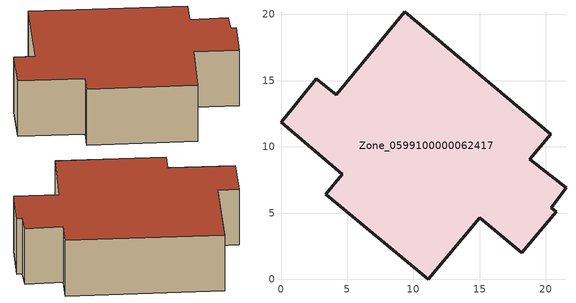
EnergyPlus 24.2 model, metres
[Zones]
Zone_0599100000062417
 floor ground (C_G): 9.34,20.2 20.35,10.94 18.8,9.05 21.52,6.92 20.41,5.4 20.78,5.09 18.18,2 15.01,4.63 11.12,0 3.39,6.43 4.63,7.93 0,11.87 2.67,15.15 4.18,13.92 z0
 wall outside (C_F): 0,11.87 4.63,7.93 3.39,6.43 11.12,0 15.01,4.63 18.18,2 20.78,5.09 20.41,5.4 21.52,6.92 18.8,9.05 20.35,10.94 9.34,20.2 4.18,13.92 2.67,15.15 0,11.87 z0:5.78
 roof outside (C_R): 9.34,20.2 4.18,13.92 2.67,15.15 0,11.87 4.63,7.93 3.39,6.43 11.12,0 15.01,4.63 18.18,2 20.78,5.09 20.41,5.4 21.52,6.92 18.8,9.05 20.35,10.94 z5.78
[BUILDING]
Pand.0599100000062417: North Axis=0; Terrain=City; Loads Convergence Tolerance Value=0.04; Temperature Convergence Tolerance Value=0.4; Solar Distribution=FullExterior; Maximum Number of Warmup Days=25; Minimum Number of Warmup Days=1
[Site:Location]
Rotterdam.The.Hague.AP_ZH_NLD Design_Conditions: Latitude=51.96; Longitude=4.45; Time Zone=1; Elevation=-4.5
[SITE:GROUNDTEMPERATURE:BUILDINGSURFACE]
18, 18, 18, 18, 18, 18, 18, 18, 18, 18, 18, 18
[MATERIAL] Thermal Absorptance=0.9; Solar Absorptance=0.7; Visible Absorptance=0.7
Name | Roughness | Thickness | Conductivity | Density | Specific Heat
G.D.1975-1991 | MediumSmooth | 0.15 | 0.288461 | 540 | 1210
F.D.1975-1991 | Rough | 0.3 | 0.230769 | 1920 | 840
R.D.1975-1991 | MediumRough | 0.2 | 0.153846 | 1500 | 1000
[CONSTRUCTION]
C_G: G.D.1975-1991
C_F: F.D.1975-1991
C_R: R.D.1975-1991
[ZONE]
Zone_0599100000062417: Type=1; Multiplier=1; Ceiling Height=Autocalculate; Volume=Autocalculate; Floor Area=autocalculate; Part of Total Floor Area=Yes
[ZONEINFILTRATION:DESIGNFLOWRATE]
Infil_Zone_0599100000062417: Zone or ZoneList or Space or SpaceList=Zone_0599100000062417; Schedule=AlwaysOn; Design Flow Rate Calculation Method=Flow/Area; Flow Rate per Floor Area=0.0042; Constant Term Coefficient=1; Temperature Term Coefficient=0; Velocity Term Coefficient=0; Velocity Squared Term Coefficient=0
[HVACTEMPLATE:ZONE:IDEALLOADSAIRSYSTEM]
Zone_0599100000062417: Maximum Heating Supply Air Temperature=50; Minimum Cooling Supply Air Temperature=13; Maximum Heating Supply Air Humidity Ratio=0.0156; Minimum Cooling Supply Air Humidity Ratio=0.0077; Heating Limit=NoLimit; Cooling Limit=NoLimit; Dehumidification Control Type=ConstantSensibleHeatRatio; Cooling Sensible Heat Ratio=0.7; Dehumidification Setpoint=60; Humidification Control Type=None; Humidification Setpoint=30; Outdoor Air Method=None; Outdoor Air Flow Rate per Person=0.00944; Outdoor Air Flow Rate per Zone Floor Area=0; Outdoor Air Flow Rate per Zone=0; Demand Controlled Ventilation Type=None; Outdoor Air Economizer Type=NoEconomizer; Heat Recovery Type=None; Sensible Heat Recovery Effectiveness=0.7; Latent Heat Recovery Effectiveness=0.65
[ZONECONTROL:THERMOSTAT]
ThermostatControl_Zone_0599100000062417: Zone or ZoneList=Zone_0599100000062417; Control Type Schedule=DualSetpointControlType; Control 1=Thermostat_Zone_0599100000062417; Temperature Difference Between Cutout And Setpoint=0
[THERMOSTATSETPOINT:DUALSETPOINT]
Thermostat_Zone_0599100000062417: Heating Setpoint Temperature Schedule=HeatingSetpoint_Zone_0599100000062417; Cooling Setpoint Temperature Schedule=CoolingSetpoint_Zone_0599100000062417
[SCHEDULE:COMPACT]
HeatingSetpoint_Zone_0599100000062417: Through: 12/31, For: AllDays, Until: 24:00, 21
CoolingSetpoint_Zone_0599100000062417: Through: 12/31, For: AllDays, Until: 24:00, 24
DualSetpointControlType: Through: 12/31, For: AllDays, Until: 24:00, 4
AlwaysOn: Through: 12/31, For: AllDays, Until: 24:00, 1
